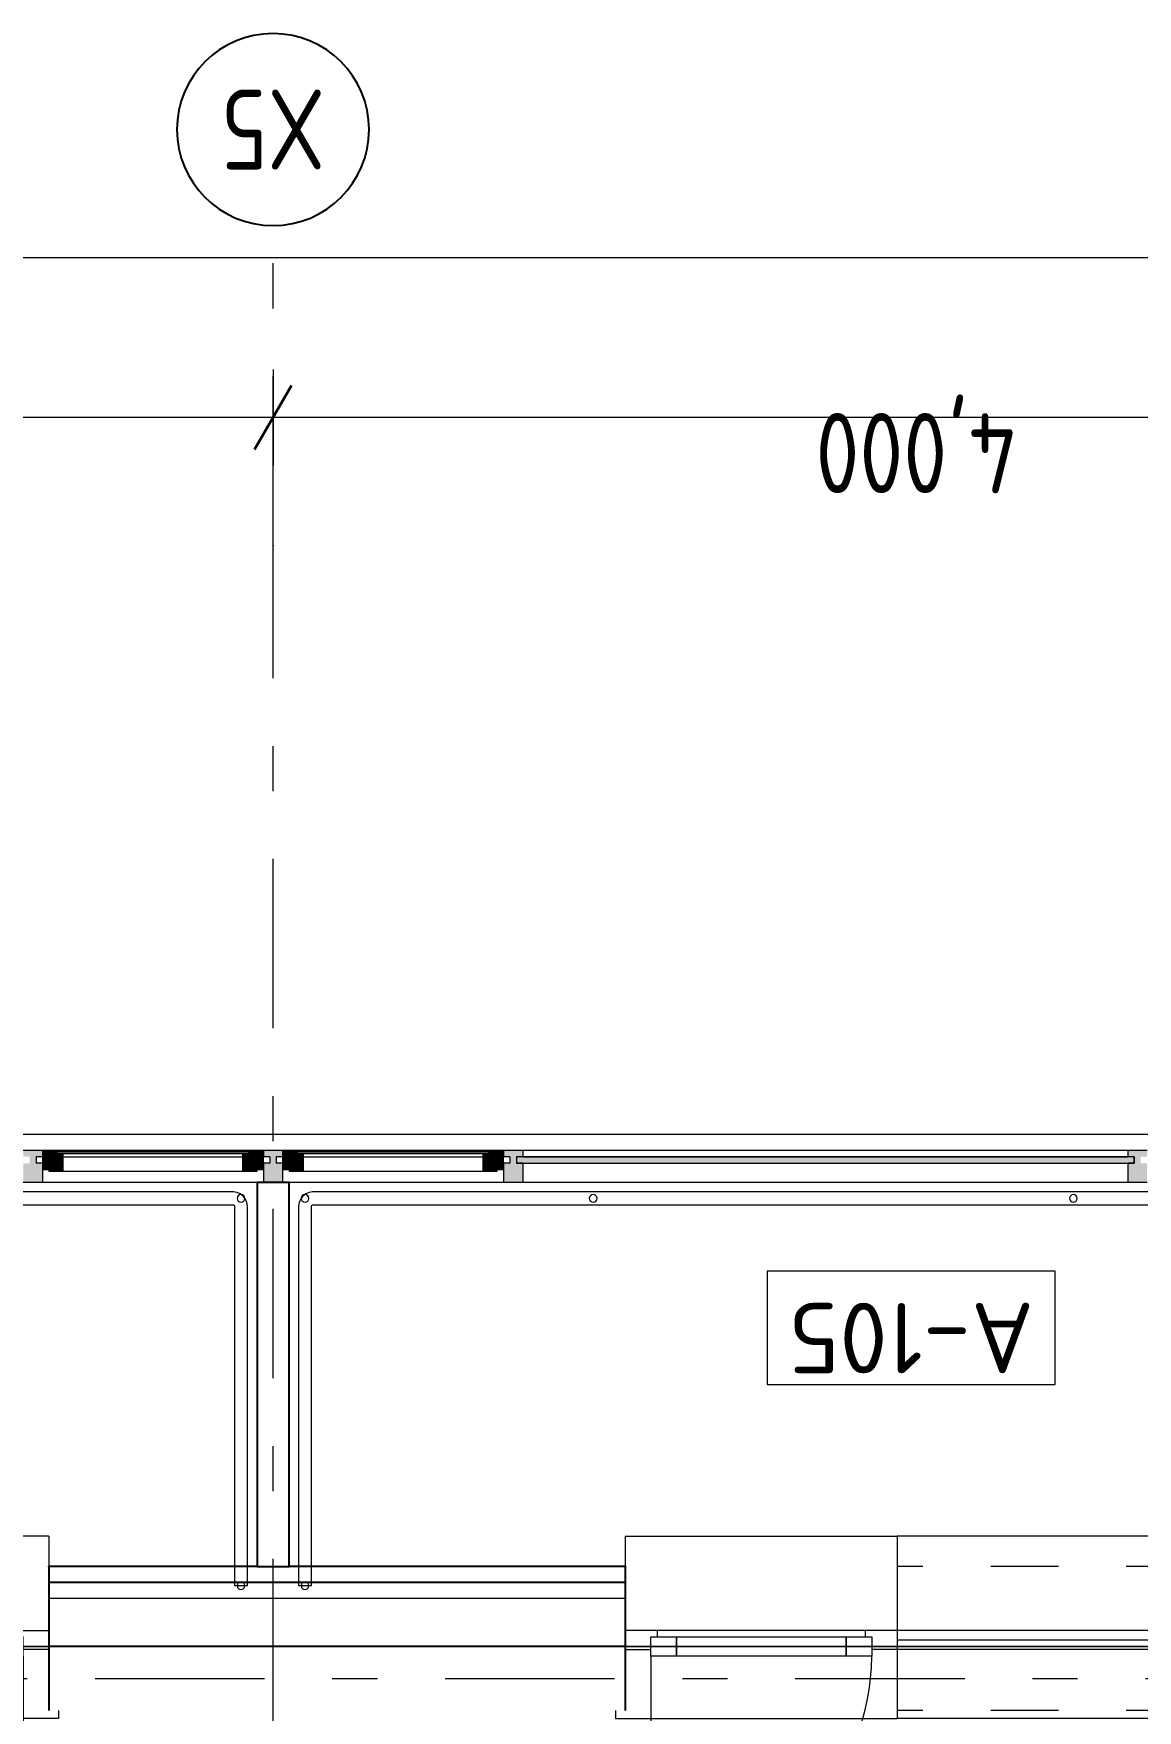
# Model space of a CAD drawing. Header units: millimetres. Extents: x 18162 to 3540582, y 72188 to 247925.
# Drawn here: x 662763 to 666211, y 96546 to 101785 of the extents above; entities that cross this region are included whole.
import ezdxf
from ezdxf.enums import TextEntityAlignment as Align

# ---------------------------------------------------------------- set-up
doc = ezdxf.new("R2010")
doc.units = ezdxf.units.MM
doc.header["$MEASUREMENT"] = 0
doc.set_wipeout_variables(frame=1)
for name, pattern in [('Dashed', [423.333333, 211.666667, -211.666667]), ('Double Dashed', [1093.611073, 529.166651, -211.666656, 141.111112, -211.666656]), ('Wipeout_Contour', [1000, 0, -1000])]:
    doc.linetypes.add(name, pattern=pattern)
for name, color, linetype in [('Archicad Windows', 7, 'Continuous'), ('Archicad Zone Stamps', 7, 'Continuous'), ('Dimensioning - General', 7, 'Continuous'), ('Finish - Wall', 7, 'Continuous'), ('Interior - Stair & Railing', 7, 'Continuous'), ('Model Unit - Zone A', 7, 'Continuous'), ('Structural - Bearing', 7, 'Continuous'), ('Structural - Grid', 7, 'Continuous')]:
    doc.layers.add(name, color=color, linetype=linetype)
doc.styles.add('GENERATED_STYLE_2', font='')
doc.styles.add('GENERATED_STYLE_3', font='', dxfattribs={"width": 0.8})
doc.styles.get('GENERATED_STYLE_2').set_extended_font_data('ISOCPEUR MON')
doc.styles.get('GENERATED_STYLE_3').set_extended_font_data('ISOCPEUR MON')
doc.dimstyles.new('GENERATED_STYLE__2', dxfattribs={"dimtxt": 250, "dimasz": 152, "dimexe": 0.18, "dimexo": 0.0625, "dimgap": 0, "dimtad": 1, "dimdec": 0, "dimzin": 0, "dimdsep": 46, "dimtxsty": 'GENERATED_STYLE_3', "dimblk": 'ARROWHEAD_2', "dimblk1": 'ARROWHEAD_2', "dimblk2": 'ARROWHEAD_2', "dimcen": 0.09, "dimse1": 1, "dimse2": 1, "dimclrd": 13, "dimclre": 13, "dimclrt": 13, "dimadec": 0, "dimazin": 0, "dimtfac": 1, "dimtdec": 4, "dimtmove": 0, "dimatfit": 3, "dimfxl": 1, "dimtolj": 1, "dimtzin": 0, "dimarcsym": 0})

# ---------------------------------------------------------------- blocks, each defined once
blk = doc.blocks.new('Тагт - 50%_A-105_92_3', base_point=(665504.7, 97741.3))
at = {"layer": 'Archicad Zone Stamps', "color": 7, "linetype": 'Continuous', "lineweight": 5}
for p, q in [((665954.7, 97918.7), (665054.7, 97918.7)), ((665054.7, 97918.7), (665054.7, 97563.9)), ((665954.7, 97563.9), (665954.7, 97918.7)), ((665054.7, 97563.9), (665954.7, 97563.9))]:
    blk.add_line(p, q, dxfattribs=at)
at = {"layer": 'Archicad Zone Stamps', "color": 7, "lineweight": 5, "style": 'GENERATED_STYLE_2'}
for tag, p in [('DUMMY_861', (665120.5, 97599.4)), ('ROOM_NUMBER', (665504.7, 97599.4))]:
    blk.add_attdef(tag, text='', height=220, rotation=180, dxfattribs=at).set_placement(p, align=Align.TOP_CENTER)
blk = doc.blocks.new('Terrace Door 01 27[37]_3', base_point=(636137.8, 0))
at = {"layer": 'Archicad Windows', "color": 7, "linetype": 'Continuous', "lineweight": 13}
for p, q in [((664611.3, 97090.7), (665461.3, 97090.7)), ((664611.3, 97090.7), (664611.3, 96995.7)), ((666811.3, 97090.7), (665461.3, 97090.7)), ((665461.3, 97090.7), (665461.3, 96795.7)), ((666811.3, 97090.7), (666811.3, 96995.7)), ((666811.3, 96795.7), (664611.3, 96795.7)), ((664611.3, 96795.7), (664611.3, 96735.7)), ((664711.3, 96795.7), (664711.3, 96775.7)), ((665361.3, 96795.7), (665361.3, 96775.7)), ((665461.3, 96795.7), (665461.3, 96735.7)), ((666711.3, 96795.7), (666711.3, 96735.7)), ((666811.3, 96795.7), (666811.3, 96735.7)), ((664611.3, 96735.7), (664691.3, 96735.7)), ((664771.3, 96775.7), (664771.3, 96715.7)), ((665301.3, 96745.7), (664771.3, 96745.7)), ((665301.3, 96775.7), (665301.3, 96715.7)), ((665461.3, 96735.7), (665381.3, 96735.7)), ((666711.3, 96765.7), (665461.3, 96765.7)), ((665461.3, 96735.7), (665461.3, 96520.7)), ((665461.3, 96735.7), (665461.3, 96520.7)), ((666711.3, 96735.7), (665461.3, 96735.7)), ((666811.3, 96735.7), (666711.3, 96735.7)), ((664691.3, 96715.7), (664691.3, 96025.7)), ((664581.3, 96545.7), (664581.3, 96520.7)), ((664581.3, 96520.7), (665461.3, 96520.7)), ((666841.3, 96520.7), (665461.3, 96520.7)), ((666841.3, 96545.7), (666841.3, 96520.7))]:
    blk.add_line(p, q, dxfattribs=at)
at = {"layer": 'Archicad Windows', "color": 7, "linetype": 'Dashed', "lineweight": 13}
for p, q in [((666811.3, 96995.7), (665461.3, 96995.7)), ((666811.3, 96545.7), (665461.3, 96545.7))]:
    blk.add_line(p, q, dxfattribs=at)
at = {"layer": 'Archicad Windows', "color": 7, "linetype": 'Continuous', "lineweight": 13, "flags": 128}
for points in [[(664771.3, 96775.7), (664771.3, 96715.7), (664691.3, 96715.7), (664691.3, 96775.7)], [(665301.3, 96775.7), (665301.3, 96715.7), (664771.3, 96715.7), (664771.3, 96775.7)], [(665381.3, 96775.7), (665381.3, 96715.7), (665301.3, 96715.7), (665301.3, 96775.7)]]:
    blk.add_lwpolyline(points, close=True, dxfattribs=at)
at = {"layer": 'Archicad Windows', "color": 7, "linetype": 'Continuous', "lineweight": 13}
blk.add_arc((664691.3, 96715.7), 690, 270, 0, dxfattribs=at)
blk = doc.blocks.new('Terrace Door 01 27[38]_3', base_point=(636137.8, 0))
at = {"layer": 'Archicad Windows', "color": 7, "linetype": 'Continuous', "lineweight": 13}
for p, q in [((660611.3, 97090.7), (661961.3, 97090.7)), ((660611.3, 97090.7), (660611.3, 96995.7)), ((661961.3, 97090.7), (661961.3, 96795.7)), ((662811.3, 97090.7), (661961.3, 97090.7)), ((662811.3, 97090.7), (662811.3, 96995.7)), ((660611.3, 96795.7), (662811.3, 96795.7)), ((660611.3, 96795.7), (660611.3, 96735.7)), ((660711.3, 96795.7), (660711.3, 96735.7)), ((661961.3, 96795.7), (661961.3, 96735.7)), ((662061.3, 96795.7), (662061.3, 96775.7)), ((662711.3, 96795.7), (662711.3, 96775.7)), ((662811.3, 96795.7), (662811.3, 96735.7)), ((660611.3, 96735.7), (660711.3, 96735.7)), ((660711.3, 96765.7), (661961.3, 96765.7)), ((660711.3, 96735.7), (661961.3, 96735.7)), ((661961.3, 96735.7), (661961.3, 96520.7)), ((661961.3, 96735.7), (661961.3, 96520.7)), ((661961.3, 96735.7), (662041.3, 96735.7)), ((662121.3, 96775.7), (662121.3, 96715.7)), ((662121.3, 96745.7), (662651.3, 96745.7)), ((662651.3, 96775.7), (662651.3, 96715.7)), ((662811.3, 96735.7), (662731.3, 96735.7)), ((662731.3, 96715.7), (662731.3, 96025.7)), ((660581.3, 96545.7), (660581.3, 96520.7)), ((660581.3, 96520.7), (661961.3, 96520.7)), ((662841.3, 96520.7), (661961.3, 96520.7)), ((662841.3, 96545.7), (662841.3, 96520.7))]:
    blk.add_line(p, q, dxfattribs=at)
at = {"layer": 'Archicad Windows', "color": 7, "linetype": 'Dashed', "lineweight": 13}
for p, q in [((660611.3, 96995.7), (661961.3, 96995.7)), ((660611.3, 96545.7), (661961.3, 96545.7))]:
    blk.add_line(p, q, dxfattribs=at)
at = {"layer": 'Archicad Windows', "color": 7, "linetype": 'Continuous', "lineweight": 13, "flags": 128}
for points in [[(662041.3, 96775.7), (662041.3, 96715.7), (662121.3, 96715.7), (662121.3, 96775.7)], [(662121.3, 96775.7), (662121.3, 96715.7), (662651.3, 96715.7), (662651.3, 96775.7)], [(662651.3, 96775.7), (662651.3, 96715.7), (662731.3, 96715.7), (662731.3, 96775.7)]]:
    blk.add_lwpolyline(points, close=True, dxfattribs=at)
at = {"layer": 'Archicad Windows', "color": 7, "linetype": 'Continuous', "lineweight": 13}
blk.add_arc((662731.3, 96715.7), 690, 180, 270, dxfattribs=at)
blk = doc.blocks.new('*D637', base_point=(636137.8, 0))
at = {"layer": 'Dimensioning - General', "color": 13, "linetype": 'Continuous', "lineweight": 13, "transparency": 16777216}
for p, q in [((667511.3, 100735.6), (667511.3, 100435.6)), ((667511.3, 100585.6), (663511.3, 100585.6)), ((674011.3, 100585.6), (667511.3, 100585.6))]:
    blk.add_line(p, q, dxfattribs=at)
at = {"layer": 'Dimensioning - General', "color": 12, "linetype": 'Continuous', "lineweight": 35, "transparency": 16777216}
for p, q in [((663453.6, 100485.6), (663569.1, 100685.6)), ((667453.6, 100485.6), (667569.1, 100685.6))]:
    blk.add_line(p, q, dxfattribs=at)
at = {"layer": 'Dimensioning - General', "color": 13, "lineweight": 13, "transparency": 16777216, "insert": (665835.7, 100658), "char_height": 250, "attachment_point": 7, "rotation": 180, "style": 'GENERATED_STYLE_3'}
blk.add_mtext('\\A1;{\\pql;\\fISOCPEUR MON|b0|i0|c0|p0;\\W0.800000;4,000}', dxfattribs=at)
blk = doc.blocks.new('ARROWHEAD_2')
at = {"color": 0, "linetype": 'Continuous', "lineweight": 0}
for p, q in [((-0.378, -0.655), (0.378, 0.655)), ((0, 0), (-1, 0))]:
    blk.add_line(p, q, dxfattribs=at)
blk = doc.blocks.new('*D638', base_point=(636137.8, 0))
at = {"layer": 'Dimensioning - General', "color": 13, "linetype": 'Continuous', "lineweight": 13, "transparency": 16777216}
for p, q in [((657011.3, 100735.6), (657011.3, 100435.6)), ((663511.3, 100735.6), (663511.3, 100435.6)), ((657011.3, 100585.6), (656913.5, 100585.6)), ((663511.3, 100585.6), (657011.3, 100585.6)), ((667511.3, 100585.6), (663511.3, 100585.6))]:
    blk.add_line(p, q, dxfattribs=at)
at = {"layer": 'Dimensioning - General', "color": 12, "linetype": 'Continuous', "lineweight": 35, "transparency": 16777216}
for p, q in [((657069.1, 100685.6), (656953.6, 100485.6)), ((663453.6, 100485.6), (663569.1, 100685.6))]:
    blk.add_line(p, q, dxfattribs=at)
at = {"layer": 'Dimensioning - General', "color": 13, "lineweight": 13, "transparency": 16777216, "insert": (660575.7, 100658), "char_height": 250, "attachment_point": 7, "rotation": 180, "style": 'GENERATED_STYLE_3'}
blk.add_mtext('\\A1;{\\pql;\\fISOCPEUR MON|b0|i0|c0|p0;\\W0.800000;6,500}', dxfattribs=at)
blk = doc.blocks.new('*D639', base_point=(636137.8, 0))
at = {"layer": 'Dimensioning - General', "color": 13, "linetype": 'Continuous', "lineweight": 13, "transparency": 16777216}
for p, q in [((657011.3, 100935.6), (657011.3, 101235.6)), ((687011.3, 100935.6), (687011.3, 101235.6)), ((656913.5, 101085.6), (657011.3, 101085.6)), ((657011.3, 101085.6), (687011.3, 101085.6)), ((687011.3, 101085.6), (687109.1, 101085.6))]:
    blk.add_line(p, q, dxfattribs=at)
at = {"layer": 'Dimensioning - General', "color": 12, "linetype": 'Continuous', "lineweight": 35, "transparency": 16777216}
for p, q in [((657069.1, 101185.6), (656953.6, 100985.6)), ((686953.6, 100985.6), (687069.1, 101185.6))]:
    blk.add_line(p, q, dxfattribs=at)
at = {"layer": 'Dimensioning - General', "color": 13, "lineweight": 13, "transparency": 16777216, "insert": (672395.6, 101158), "char_height": 250, "attachment_point": 7, "rotation": 180, "style": 'GENERATED_STYLE_3'}
blk.add_mtext('\\A1;{\\pql;\\fISOCPEUR MON|b0|i0|c0|p0;\\W0.800000;30,000}', dxfattribs=at)
blk = doc.blocks.new('Standard grid marker[331]_3', base_point=(654300.1, 96645.7))
at = {"layer": 'Structural - Grid', "color": 13, "linetype": 'Double Dashed', "lineweight": 13}
blk.add_line((655300.1, 96645.7), (689862.2, 96645.7), dxfattribs=at)
at = {"layer": 'Structural - Grid', "color": 13, "lineweight": 13, "style": 'GENERATED_STYLE_3'}
blk.add_attdef('AC_MarkerText_1', text='', height=250, rotation=180, dxfattribs=at).set_placement((691162.2, 96520.7), align=Align.TOP_CENTER)
blk = doc.blocks.new('Standard grid marker[335]_3', base_point=(663511.3, 72524.1))
at = {"layer": 'Structural - Grid', "color": 13, "linetype": 'Double Dashed', "lineweight": 13}
for p, q in [((663511.3, 100185.5), (663511.3, 101185.5)), ((663511.3, 73524.1), (663511.3, 100185.5))]:
    blk.add_line(p, q, dxfattribs=at)
at = {"layer": 'Structural - Grid', "color": 13, "linetype": 'Continuous', "lineweight": 25, "flags": 128}
blk.add_lwpolyline([(663511.3, 101785.5, 1), (663511.3, 101185.5, 1)], format="xyb", close=True, dxfattribs=at)
at = {"layer": 'Structural - Grid', "color": 13, "linetype": 'Double Dashed', "lineweight": 13}
blk.add_point((663511.3, 100185.5), dxfattribs=at)
blk.add_point((663511.3, 100185.5), dxfattribs=at)
at = {"layer": 'Structural - Grid', "color": 13, "lineweight": 13, "style": 'GENERATED_STYLE_3'}
blk.add_attdef('AC_MarkerText_1', text='', height=250, rotation=180, dxfattribs=at).set_placement((663511.3, 101360.5), align=Align.TOP_CENTER)

msp = doc.modelspace()

# ---------------------------------------------------------------- linework, layer by layer
at = {"layer": 'Interior - Stair & Railing', "color": 7, "linetype": 'Continuous', "lineweight": 13}
for p, q in [((663345.3, 98165.7), (660152.4, 98165.7)), ((663361.3, 98165.7), (663345.3, 98165.7)), ((663387.6, 98165.7), (663361.3, 98165.7)), ((663398, 98164.3), (663387.6, 98165.7)), ((663401, 98163.1), (663398, 98164.3)), ((663408.9, 98159.8), (663401, 98163.1)), ((663418.3, 98152.6), (663408.9, 98159.8)), ((663425.5, 98143.3), (663418.3, 98152.6)), ((663430, 98132.4), (663425.5, 98143.3)), ((663597.2, 98143.3), (663593.9, 98135.3)), ((663604.4, 98152.6), (663597.2, 98143.3)), ((663613.7, 98159.8), (663604.4, 98152.6)), ((663624.6, 98164.3), (663613.7, 98159.8)), ((663635, 98165.7), (663624.6, 98164.3)), ((663636.3, 98165.7), (663635, 98165.7)), ((663652.4, 98165.7), (663636.3, 98165.7)), ((666845.3, 98165.7), (663652.4, 98165.7)), ((660152.4, 98125.7), (663345.3, 98125.7)), ((663345.3, 98125.7), (663361.3, 98125.7)), ((663361.3, 98125.7), (663385, 98125.7)), ((663385, 98125.7), (663385.4, 98125.6)), ((663385.4, 98125.6), (663387.6, 98125.3)), ((663387.6, 98125.3), (663388.7, 98124.9)), ((663388.7, 98124.9), (663389.7, 98124.1)), ((663389.7, 98124.1), (663390.5, 98123.1)), ((663390.5, 98123.1), (663391, 98121.9)), ((663391, 98121.9), (663391.3, 98119.4)), ((663391.3, 98119.4), (663391.3, 98104.6)), ((663431.3, 98122), (663430, 98132.4)), ((663431.3, 98120.7), (663431.3, 98122)), ((663431.3, 98104.6), (663431.3, 98120.7)), ((663592.7, 98132.4), (663591.3, 98122)), ((663591.3, 98122), (663591.3, 98095.7)), ((663591.3, 98095.7), (663591.3, 98079.6)), ((663593.9, 98135.3), (663592.7, 98132.4)), ((663631.3, 98119.4), (663631.4, 98119.8)), ((663631.3, 98095.7), (663631.3, 98119.4)), ((663631.3, 98079.6), (663631.3, 98095.7)), ((663631.4, 98119.8), (663631.7, 98121.9)), ((663631.7, 98121.9), (663632.2, 98123.1)), ((663632.2, 98123.1), (663632.9, 98124.1)), ((663632.9, 98124.1), (663633.9, 98124.9)), ((663633.9, 98124.9), (663635.1, 98125.3)), ((663635.1, 98125.3), (663637.6, 98125.7)), ((663637.6, 98125.7), (663652.4, 98125.7)), ((663652.4, 98125.7), (666845.3, 98125.7))]:
    msp.add_line(p, q, dxfattribs=at)
at = {"layer": 'Interior - Stair & Railing', "color": 7, "linetype": 'Continuous', "lineweight": 13, "flags": 128}
for points in [[(663411.3, 98133.7, 1), (663411.3, 98157.7, 1)], [(663623.3, 98145.7, 1), (663599.3, 98145.7, 1)], [(664511.3, 98133.7, 1), (664511.3, 98157.7, 1)], [(666011.3, 98133.7, 1), (666011.3, 98157.7, 1)]]:
    msp.add_lwpolyline(points, format="xyb", close=True, dxfattribs=at)
at = {"layer": 'Structural - Bearing', "color": 7, "linetype": 'Continuous', "lineweight": 13, "flags": 128}
for points in [[(667111.3, 98345.7), (659911.3, 98345.7), (659911.3, 96745.7), (667111.3, 96745.7)], [(656911.3, 96745.7), (656911.3, 78545.7), (687111.3, 78545.7), (687111.3, 96745.7), (673911.3, 96745.7), (673911.3, 92545.7), (671411.3, 92545.7), (671411.3, 96745.7)]]:
    msp.add_lwpolyline(points, close=True, dxfattribs=at)

# ---------------------------------------------------------------- block references
at = {"layer": 'Model Unit - Zone A', "color": 7, "linetype": 'Continuous', "lineweight": 5}
msp.add_blockref('Тагт - 50%_A-105_92_3', (665504.7, 97741.3), dxfattribs=at).add_auto_attribs({'ROOM_NUMBER': 'A-105'})

# ---------------------------------------------------------------- dimensions: what is measured, and where the dimension line sits
at = {"layer": 'Dimensioning - General', "color": 13, "linetype": 'Continuous', "lineweight": 13}
for base, p1, p2, angle, picture, middle in [((687011.3, 101085.6), (657011.3, 101185.5), (687011.3, 101185.5), 360, '*D639', (671881.7, 100910.6)), ((657011.3, 100585.6), (663511.3, 101185.5), (657011.3, 101185.5), 180, '*D638', (660156.9, 100410.6)), ((663511.3, 100585.6), (667511.3, 101185.5), (663511.3, 101185.5), 180, '*D637', (665416.9, 100410.6))]:
    dim = msp.add_linear_dim(base=base, p1=p1, p2=p2, angle=angle, dimstyle='GENERATED_STYLE__2', dxfattribs=at)
    dim.commit()
    dim.dimension.update_dxf_attribs({"geometry": picture, "text_midpoint": middle, "dimtype": 160, "text_rotation": 180})

# ---------------------------------------------------------------- next in the draw order: wipeouts: each hides what was drawn before it
at = {"color": 254, "linetype": 'Wipeout_Contour', "lineweight": 0, "ltscale": 2681486.393222532}
msp.add_wipeout([(663481.3, 98255.7), (662791.3, 98255.7), (662791.3, 98195.7), (663481.3, 98195.7)], dxfattribs=at).dxf.layer = 'Finish - Wall'
at = {"color": 254, "linetype": 'Wipeout_Contour', "lineweight": 0, "ltscale": 2684454.050434228}
msp.add_wipeout([(664231.3, 98255.7), (663541.3, 98255.7), (663541.3, 98195.7), (664231.3, 98195.7)], dxfattribs=at).dxf.layer = 'Finish - Wall'
at = {"color": 254, "linetype": 'Wipeout_Contour', "lineweight": 0, "ltscale": 2689796.063102602}
msp.add_wipeout([(666181.3, 98255.7), (664291.3, 98255.7), (664291.3, 98195.7), (666181.3, 98195.7)], dxfattribs=at).dxf.layer = 'Finish - Wall'
at = {"color": 254, "linetype": 'Wipeout_Contour', "lineweight": 0, "ltscale": 2683031.300196853}
msp.add_wipeout([(662811.3, 96945.7), (664611.3, 96945.7), (664611.3, 96995.7), (662811.3, 96995.7)], dxfattribs=at).dxf.layer = 'Structural - Bearing'

# ---------------------------------------------------------------- next in the draw order: linework, layer by layer
at = {"layer": 'Finish - Wall', "color": 7, "linetype": 'Continuous', "lineweight": 13}
for p, q in [((662791.3, 98195.7), (662731.3, 98195.7)), ((663541.3, 98195.7), (663481.3, 98195.7)), ((664291.3, 98195.7), (664231.3, 98195.7)), ((666241.3, 98195.7), (666181.3, 98195.7))]:
    msp.add_line(p, q, dxfattribs=at)
at = {"layer": 'Finish - Wall', "color": 7, "linetype": 'Continuous', "lineweight": 13, "flags": 128}
for points in [[(663481.3, 98195.7), (662791.3, 98195.7)], [(664231.3, 98195.7), (663541.3, 98195.7)], [(666181.3, 98195.7), (664291.3, 98195.7)]]:
    msp.add_lwpolyline(points, dxfattribs=at)
at = {"layer": 'Structural - Bearing', "color": 7, "linetype": 'Continuous', "lineweight": 25, "flags": 128}
msp.add_lwpolyline([(664611.3, 96995.7), (662811.3, 96995.7)], dxfattribs=at)
at = {"layer": 'Structural - Bearing', "color": 7, "linetype": 'Continuous', "lineweight": 25}
for p in [(662811.3, 96995.7), (664611.3, 96995.7)]:
    msp.add_point(p, dxfattribs=at)

# ---------------------------------------------------------------- next in the draw order: wipeouts: each hides what was drawn before it
at = {"color": 254, "linetype": 'Wipeout_Contour', "lineweight": 0, "ltscale": 2684477.471638044}
msp.add_wipeout([(664251.3, 98255.7), (664251.3, 98275.7), (663521.3, 98275.7), (663521.3, 98255.7)], dxfattribs=at).dxf.layer = 'Finish - Wall'
at = {"color": 254, "linetype": 'Wipeout_Contour', "lineweight": 0, "ltscale": 2683002.393772555}
msp.add_wipeout([(662811.3, 96895.7), (664611.3, 96895.7), (664611.3, 96945.7), (662811.3, 96945.7)], dxfattribs=at).dxf.layer = 'Structural - Bearing'

# ---------------------------------------------------------------- next in the draw order: linework, layer by layer
at = {"layer": 'Interior - Stair & Railing', "color": 7, "linetype": 'Continuous', "lineweight": 13}
for p, q in [((663391.3, 98104.6), (663391.3, 96935.7)), ((663431.3, 96935.7), (663431.3, 98104.6)), ((663591.3, 98079.6), (663591.3, 96935.7)), ((663631.3, 96935.7), (663631.3, 98079.6)), ((663391.3, 96935.7), (663431.3, 96935.7)), ((663591.3, 96935.7), (663631.3, 96935.7))]:
    msp.add_line(p, q, dxfattribs=at)
at = {"layer": 'Interior - Stair & Railing', "color": 7, "linetype": 'Continuous', "lineweight": 13, "flags": 128}
for points in [[(663399.3, 96935.7, 1), (663423.3, 96935.7, 1)], [(663623.3, 96935.7, 1), (663599.3, 96935.7, 1)]]:
    msp.add_lwpolyline(points, format="xyb", close=True, dxfattribs=at)
at = {"layer": 'Structural - Bearing', "color": 7, "linetype": 'Continuous', "lineweight": 25}
msp.add_line((664611.3, 96945.7), (662811.3, 96945.7), dxfattribs=at)

# ---------------------------------------------------------------- next in the draw order: wipeouts: each hides what was drawn before it
at = {"color": 254, "linetype": 'Wipeout_Contour', "lineweight": 0, "ltscale": 2681509.840348997}
msp.add_wipeout([(663501.3, 98255.7), (663501.3, 98275.7), (662771.3, 98275.7), (662771.3, 98255.7)], dxfattribs=at).dxf.layer = 'Finish - Wall'
at = {"color": 254, "linetype": 'Wipeout_Contour', "lineweight": 0, "ltscale": 2684489.185553701}
msp.add_wipeout([(663541.3, 98275.7), (664231.3, 98275.7), (664231.3, 98295.7), (663541.3, 98295.7)], dxfattribs=at).dxf.layer = 'Finish - Wall'
at = {"color": 254, "linetype": 'Wipeout_Contour', "lineweight": 0, "ltscale": 2689819.439351128}
msp.add_wipeout([(666201.3, 98255.7), (666201.3, 98275.7), (664271.3, 98275.7), (664271.3, 98255.7)], dxfattribs=at).dxf.layer = 'Finish - Wall'
at = {"color": 254, "linetype": 'Wipeout_Contour', "lineweight": 0, "ltscale": 2682944.638807444}
msp.add_wipeout([(662811.3, 96745.7), (664611.3, 96745.7), (664611.3, 96895.7), (662811.3, 96895.7)], dxfattribs=at).dxf.layer = 'Structural - Bearing'

# ---------------------------------------------------------------- next in the draw order: linework, layer by layer
at = {"layer": 'Finish - Wall', "color": 7, "linetype": 'Continuous', "lineweight": 13}
for p, q in [((663521.3, 98275.7), (663521.3, 98255.7)), ((663541.3, 98275.7), (663521.3, 98275.7)), ((663541.3, 98255.7), (663521.3, 98255.7)), ((663541.3, 98295.7), (663541.3, 98275.7)), ((663541.3, 98255.7), (663541.3, 98195.7)), ((664231.3, 98295.7), (664231.3, 98275.7)), ((664251.3, 98275.7), (664231.3, 98275.7)), ((664231.3, 98255.7), (664231.3, 98195.7)), ((664251.3, 98255.7), (664231.3, 98255.7)), ((664251.3, 98275.7), (664251.3, 98255.7))]:
    msp.add_line(p, q, dxfattribs=at)
at = {"layer": 'Finish - Wall', "color": 7, "linetype": 'Continuous', "lineweight": 13, "flags": 128}
for points in [[(664231.3, 98295.7), (663541.3, 98295.7)], [(663541.3, 98275.7), (664231.3, 98275.7)], [(663541.3, 98255.7), (664231.3, 98255.7)]]:
    msp.add_lwpolyline(points, dxfattribs=at)
at = {"layer": 'Structural - Bearing', "color": 7, "linetype": 'Continuous', "lineweight": 13}
msp.add_line((664611.3, 96895.7), (662811.3, 96895.7), dxfattribs=at)

# ---------------------------------------------------------------- next in the draw order: wipeouts: each hides what was drawn before it
at = {"color": 254, "linetype": 'Wipeout_Contour', "lineweight": 0, "ltscale": 2681521.567226411}
msp.add_wipeout([(662791.3, 98275.7), (663481.3, 98275.7), (663481.3, 98295.7), (662791.3, 98295.7)], dxfattribs=at).dxf.layer = 'Finish - Wall'
at = {"color": 254, "linetype": 'Wipeout_Contour', "lineweight": 0, "ltscale": 2689831.128501958}
msp.add_wipeout([(664291.3, 98275.7), (666181.3, 98275.7), (666181.3, 98295.7), (664291.3, 98295.7)], dxfattribs=at).dxf.layer = 'Finish - Wall'
at = {"color": 254, "linetype": 'Wipeout_Contour', "lineweight": 0, "ltscale": 2682843.696018761}
msp.add_wipeout([(662811.3, 96545.7), (664611.3, 96545.7), (664611.3, 96745.7), (662811.3, 96745.7)], dxfattribs=at).dxf.layer = 'Structural - Bearing'

# ---------------------------------------------------------------- next in the draw order: hatches: boundary and pattern name
at = {"layer": 'Finish - Wall', "linetype": 'Continuous', "lineweight": 9}
for points in [[(662771.3, 98255.7), (662771.3, 98275.7), (662791.3, 98275.7), (662791.3, 98295.7), (662731.3, 98295.7), (662731.3, 98275.7), (662751.3, 98275.7), (662751.3, 98255.7), (662731.3, 98255.7), (662731.3, 98195.7), (662791.3, 98195.7), (662791.3, 98255.7)], [(663521.3, 98255.7), (663521.3, 98275.7), (663541.3, 98275.7), (663541.3, 98295.7), (663481.3, 98295.7), (663481.3, 98275.7), (663501.3, 98275.7), (663501.3, 98255.7), (663481.3, 98255.7), (663481.3, 98195.7), (663541.3, 98195.7), (663541.3, 98255.7)], [(664271.3, 98255.7), (664271.3, 98275.7), (664291.3, 98275.7), (664291.3, 98295.7), (664231.3, 98295.7), (664231.3, 98275.7), (664251.3, 98275.7), (664251.3, 98255.7), (664231.3, 98255.7), (664231.3, 98195.7), (664291.3, 98195.7), (664291.3, 98255.7)], [(666221.3, 98255.7), (666221.3, 98275.7), (666241.3, 98275.7), (666241.3, 98295.7), (666181.3, 98295.7), (666181.3, 98275.7), (666201.3, 98275.7), (666201.3, 98255.7), (666181.3, 98255.7), (666181.3, 98195.7), (666241.3, 98195.7), (666241.3, 98255.7)]]:
    msp.add_hatch(color=7, dxfattribs=at).paths.add_polyline_path(points)
at = {"layer": 'Finish - Wall', "linetype": 'Continuous', "lineweight": 13}
msp.add_hatch(color=7, dxfattribs=at).paths.add_polyline_path([(664271.3, 98275.7), (664271.3, 98255.7), (666201.3, 98255.7), (666201.3, 98275.7)])

# ---------------------------------------------------------------- next in the draw order: linework, layer by layer
at = {"layer": 'Finish - Wall', "color": 7, "linetype": 'Continuous', "lineweight": 13}
for p, q in [((662791.3, 98295.7), (662731.3, 98295.7)), ((662771.3, 98275.7), (662771.3, 98255.7)), ((662791.3, 98275.7), (662771.3, 98275.7)), ((662791.3, 98255.7), (662771.3, 98255.7)), ((662791.3, 98295.7), (662791.3, 98275.7)), ((662791.3, 98255.7), (662791.3, 98195.7)), ((663481.3, 98295.7), (663481.3, 98275.7)), ((663541.3, 98295.7), (663481.3, 98295.7)), ((663501.3, 98275.7), (663481.3, 98275.7)), ((663481.3, 98255.7), (663481.3, 98195.7)), ((663501.3, 98255.7), (663481.3, 98255.7)), ((663501.3, 98275.7), (663501.3, 98255.7)), ((664291.3, 98295.7), (664231.3, 98295.7)), ((664271.3, 98275.7), (664271.3, 98255.7)), ((664291.3, 98275.7), (664271.3, 98275.7)), ((664291.3, 98255.7), (664271.3, 98255.7)), ((664291.3, 98295.7), (664291.3, 98275.7)), ((664291.3, 98255.7), (664291.3, 98195.7)), ((666241.3, 98295.7), (666181.3, 98295.7)), ((666181.3, 98295.7), (666181.3, 98275.7)), ((666201.3, 98275.7), (666181.3, 98275.7)), ((666181.3, 98255.7), (666181.3, 98195.7)), ((666201.3, 98255.7), (666181.3, 98255.7)), ((666201.3, 98275.7), (666201.3, 98255.7))]:
    msp.add_line(p, q, dxfattribs=at)
at = {"layer": 'Finish - Wall', "color": 7, "linetype": 'Continuous', "lineweight": 13, "flags": 128}
for points in [[(663481.3, 98295.7), (662791.3, 98295.7)], [(662791.3, 98275.7), (663481.3, 98275.7)], [(662791.3, 98255.7), (663481.3, 98255.7)], [(666181.3, 98295.7), (664291.3, 98295.7)], [(664291.3, 98275.7), (666181.3, 98275.7)], [(664291.3, 98255.7), (666181.3, 98255.7)]]:
    msp.add_lwpolyline(points, dxfattribs=at)
msp.add_lwpolyline([(664271.3, 98275.7), (664271.3, 98255.7), (666201.3, 98255.7), (666201.3, 98275.7)], close=True, dxfattribs=at)
at = {"layer": 'Structural - Bearing', "color": 7, "linetype": 'Continuous', "lineweight": 25}
for p, q in [((662811.3, 96995.7), (662811.3, 96545.7)), ((664611.3, 96995.7), (664611.3, 96545.7)), ((664611.3, 96745.7), (662811.3, 96745.7))]:
    msp.add_line(p, q, dxfattribs=at)

# ---------------------------------------------------------------- next in the draw order: block references
at = {"layer": 'Archicad Windows', "color": 7, "linetype": 'Continuous', "lineweight": 13}
for name in ['Terrace Door 01 27[38]_3', 'Terrace Door 01 27[37]_3']:
    msp.add_blockref(name, (636137.8, 0), dxfattribs=at)
at = {"layer": 'Structural - Grid', "color": 13, "linetype": 'Continuous', "lineweight": 13}
msp.add_blockref('Standard grid marker[331]_3', (654300.1, 96645.7), dxfattribs=at)

# ---------------------------------------------------------------- next in the draw order: wipeouts: each hides what was drawn before it
at = {"color": 254, "linetype": 'Wipeout_Contour', "lineweight": 0, "ltscale": 2684473.077624752}
msp.add_wipeout([(663606.3, 98285.7), (663606.3, 98230.7), (664166.3, 98230.7), (664166.3, 98285.7)], dxfattribs=at).dxf.layer = 'Archicad Windows'

# ---------------------------------------------------------------- next in the draw order: linework, layer by layer
at = {"layer": 'Archicad Windows', "color": 7, "linetype": 'Continuous', "lineweight": 13}
msp.add_line((663606.3, 98230.7), (664166.3, 98230.7), dxfattribs=at)

# ---------------------------------------------------------------- next in the draw order: wipeouts: each hides what was drawn before it
at = {"color": 254, "linetype": 'Wipeout_Contour', "lineweight": 0, "ltscale": 2681505.441465005}
msp.add_wipeout([(662856.3, 98285.7), (662856.3, 98230.7), (663416.3, 98230.7), (663416.3, 98285.7)], dxfattribs=at).dxf.layer = 'Archicad Windows'
at = {"color": 254, "linetype": 'Wipeout_Contour', "lineweight": 0, "ltscale": 2684490.647963602}
msp.add_wipeout([(664186.3, 98290.7), (663586.3, 98290.7), (663586.3, 98285.7), (664186.3, 98285.7)], dxfattribs=at).dxf.layer = 'Archicad Windows'
at = {"color": 254, "linetype": 'Wipeout_Contour', "lineweight": 0, "ltscale": 2682603.374913604}
msp.add_wipeout([(663561.3, 96995.7), (663561.3, 98195.7), (663461.3, 98195.7), (663461.3, 96995.7)], dxfattribs=at).dxf.layer = 'Structural - Bearing'

# ---------------------------------------------------------------- next in the draw order: hatches: boundary and pattern name
at = {"layer": 'Archicad Windows', "linetype": 'Continuous', "lineweight": 9}
for points in [[(663541.3, 98235.7), (663561.3, 98235.7), (663561.3, 98285.7), (663586.3, 98285.7), (663586.3, 98290.7), (663541.3, 98290.7)], [(663561.3, 98230.7), (663606.3, 98230.7), (663606.3, 98285.7), (663561.3, 98285.7)], [(664211.3, 98285.7), (664166.3, 98285.7), (664166.3, 98230.7), (664211.3, 98230.7)], [(664231.3, 98290.7), (664186.3, 98290.7), (664186.3, 98285.7), (664211.3, 98285.7), (664211.3, 98235.7), (664231.3, 98235.7)]]:
    msp.add_hatch(color=7, dxfattribs=at).paths.add_polyline_path(points)

# ---------------------------------------------------------------- next in the draw order: linework, layer by layer
at = {"layer": 'Archicad Windows', "color": 7, "linetype": 'Continuous', "lineweight": 13}
for p, q in [((664166.3, 98285.7), (663606.3, 98285.7)), ((663606.3, 98275.7), (664166.3, 98275.7)), ((662856.3, 98230.7), (663416.3, 98230.7))]:
    msp.add_line(p, q, dxfattribs=at)
at = {"layer": 'Archicad Windows', "color": 7, "linetype": 'Continuous', "lineweight": 13, "flags": 128}
for points in [[(663541.3, 98235.7), (663561.3, 98235.7), (663561.3, 98285.7), (663586.3, 98285.7), (663586.3, 98290.7), (663541.3, 98290.7)], [(663561.3, 98230.7), (663606.3, 98230.7), (663606.3, 98285.7), (663561.3, 98285.7)], [(664186.3, 98290.7), (663586.3, 98290.7), (663586.3, 98285.7), (664186.3, 98285.7)], [(664211.3, 98285.7), (664166.3, 98285.7), (664166.3, 98230.7), (664211.3, 98230.7)], [(664231.3, 98290.7), (664186.3, 98290.7), (664186.3, 98285.7), (664211.3, 98285.7), (664211.3, 98235.7), (664231.3, 98235.7)]]:
    msp.add_lwpolyline(points, close=True, dxfattribs=at)
at = {"layer": 'Structural - Bearing', "color": 7, "linetype": 'Continuous', "lineweight": 25, "flags": 128}
for points in [[(663561.3, 98195.7), (663461.3, 98195.7)], [(663461.3, 98195.7), (663461.3, 96995.7)], [(663561.3, 96995.7), (663561.3, 98195.7)], [(663461.3, 96995.7), (663561.3, 96995.7)]]:
    msp.add_lwpolyline(points, dxfattribs=at)

# ---------------------------------------------------------------- next in the draw order: wipeouts: each hides what was drawn before it
at = {"color": 254, "linetype": 'Wipeout_Contour', "lineweight": 0, "ltscale": 2681523.031250674}
msp.add_wipeout([(663436.3, 98290.7), (662836.3, 98290.7), (662836.3, 98285.7), (663436.3, 98285.7)], dxfattribs=at).dxf.layer = 'Archicad Windows'

# ---------------------------------------------------------------- next in the draw order: hatches: boundary and pattern name
at = {"layer": 'Archicad Windows', "linetype": 'Continuous', "lineweight": 9}
for points in [[(662791.3, 98235.7), (662811.3, 98235.7), (662811.3, 98285.7), (662836.3, 98285.7), (662836.3, 98290.7), (662791.3, 98290.7)], [(662811.3, 98230.7), (662856.3, 98230.7), (662856.3, 98285.7), (662811.3, 98285.7)], [(663461.3, 98285.7), (663416.3, 98285.7), (663416.3, 98230.7), (663461.3, 98230.7)], [(663481.3, 98290.7), (663436.3, 98290.7), (663436.3, 98285.7), (663461.3, 98285.7), (663461.3, 98235.7), (663481.3, 98235.7)]]:
    msp.add_hatch(color=7, dxfattribs=at).paths.add_polyline_path(points)

# ---------------------------------------------------------------- next in the draw order: linework, layer by layer
at = {"layer": 'Archicad Windows', "color": 7, "linetype": 'Continuous', "lineweight": 13}
for p, q in [((663416.3, 98285.7), (662856.3, 98285.7)), ((662856.3, 98275.7), (663416.3, 98275.7))]:
    msp.add_line(p, q, dxfattribs=at)
at = {"layer": 'Archicad Windows', "color": 7, "linetype": 'Continuous', "lineweight": 13, "flags": 128}
for points in [[(662791.3, 98235.7), (662811.3, 98235.7), (662811.3, 98285.7), (662836.3, 98285.7), (662836.3, 98290.7), (662791.3, 98290.7)], [(662811.3, 98230.7), (662856.3, 98230.7), (662856.3, 98285.7), (662811.3, 98285.7)], [(663436.3, 98290.7), (662836.3, 98290.7), (662836.3, 98285.7), (663436.3, 98285.7)], [(663461.3, 98285.7), (663416.3, 98285.7), (663416.3, 98230.7), (663461.3, 98230.7)], [(663481.3, 98290.7), (663436.3, 98290.7), (663436.3, 98285.7), (663461.3, 98285.7), (663461.3, 98235.7), (663481.3, 98235.7)]]:
    msp.add_lwpolyline(points, close=True, dxfattribs=at)

# ---------------------------------------------------------------- next in the draw order: block references
at = {"layer": 'Structural - Grid', "color": 13, "linetype": 'Continuous', "lineweight": 13}
ref = msp.add_blockref('Standard grid marker[335]_3', (663511.3, 72524.1), dxfattribs=at)
ref.add_attrib('AC_MarkerText_1', 'X5', dxfattribs={"color": 13, "lineweight": 13, "height": 250, "rotation": 180, "style": 'GENERATED_STYLE_3', "width": 0.8}).set_placement((663511.3, 101360.5), align=Align.TOP_CENTER)

doc.saveas('drawing.dxf')
